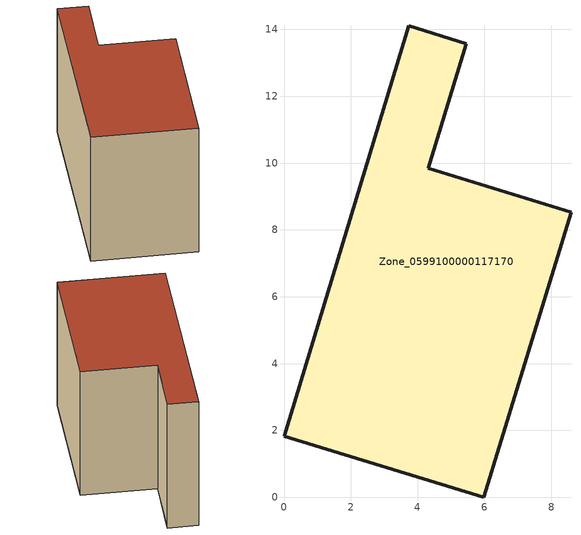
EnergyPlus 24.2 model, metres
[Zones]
Zone_0599100000117170
 floor ground (C_G): 0,1.83 3.74,14.11 5.46,13.58 4.31,9.85 8.59,8.53 5.98,0 z0
 wall outside (C_F): 3.74,14.11 0,1.83 5.98,0 8.59,8.53 4.31,9.85 5.46,13.58 3.74,14.11 z0:8.7
 roof outside (C_R): 0,1.83 5.98,0 8.59,8.53 4.31,9.85 5.46,13.58 3.74,14.11 z8.7
[BUILDING]
Pand.0599100000117170: North Axis=0; Terrain=City; Loads Convergence Tolerance Value=0.04; Temperature Convergence Tolerance Value=0.4; Solar Distribution=FullExterior; Maximum Number of Warmup Days=25; Minimum Number of Warmup Days=1
[Site:Location]
Rotterdam.The.Hague.AP_ZH_NLD Design_Conditions: Latitude=51.96; Longitude=4.45; Time Zone=1; Elevation=-4.5
[SITE:GROUNDTEMPERATURE:BUILDINGSURFACE]
18, 18, 18, 18, 18, 18, 18, 18, 18, 18, 18, 18
[MATERIAL] Thermal Absorptance=0.9; Solar Absorptance=0.7; Visible Absorptance=0.7
Name | Roughness | Thickness | Conductivity | Density | Specific Heat
G.TC.1975-1991 | MediumSmooth | 0.15 | 0.288461 | 540 | 1210
F.TC.1975-1991 | Rough | 0.3 | 0.230769 | 1920 | 840
R.TC.1975-1991 | MediumRough | 0.2 | 0.153846 | 1500 | 1000
[CONSTRUCTION]
C_G: G.TC.1975-1991
C_F: F.TC.1975-1991
C_R: R.TC.1975-1991
[ZONE]
Zone_0599100000117170: Type=1; Multiplier=1; Ceiling Height=Autocalculate; Volume=Autocalculate; Floor Area=autocalculate; Part of Total Floor Area=Yes
[ZONEINFILTRATION:DESIGNFLOWRATE]
Infil_Zone_0599100000117170: Zone or ZoneList or Space or SpaceList=Zone_0599100000117170; Schedule=AlwaysOn; Design Flow Rate Calculation Method=Flow/Area; Flow Rate per Floor Area=0.003; Constant Term Coefficient=1; Temperature Term Coefficient=0; Velocity Term Coefficient=0; Velocity Squared Term Coefficient=0
[HVACTEMPLATE:ZONE:IDEALLOADSAIRSYSTEM]
Zone_0599100000117170: Maximum Heating Supply Air Temperature=50; Minimum Cooling Supply Air Temperature=13; Maximum Heating Supply Air Humidity Ratio=0.0156; Minimum Cooling Supply Air Humidity Ratio=0.0077; Heating Limit=NoLimit; Cooling Limit=NoLimit; Dehumidification Control Type=ConstantSensibleHeatRatio; Cooling Sensible Heat Ratio=0.7; Dehumidification Setpoint=60; Humidification Control Type=None; Humidification Setpoint=30; Outdoor Air Method=None; Outdoor Air Flow Rate per Person=0.00944; Outdoor Air Flow Rate per Zone Floor Area=0; Outdoor Air Flow Rate per Zone=0; Demand Controlled Ventilation Type=None; Outdoor Air Economizer Type=NoEconomizer; Heat Recovery Type=None; Sensible Heat Recovery Effectiveness=0.7; Latent Heat Recovery Effectiveness=0.65
[ZONECONTROL:THERMOSTAT]
ThermostatControl_Zone_0599100000117170: Zone or ZoneList=Zone_0599100000117170; Control Type Schedule=DualSetpointControlType; Control 1=Thermostat_Zone_0599100000117170; Temperature Difference Between Cutout And Setpoint=0
[THERMOSTATSETPOINT:DUALSETPOINT]
Thermostat_Zone_0599100000117170: Heating Setpoint Temperature Schedule=HeatingSetpoint_Zone_0599100000117170; Cooling Setpoint Temperature Schedule=CoolingSetpoint_Zone_0599100000117170
[SCHEDULE:COMPACT]
HeatingSetpoint_Zone_0599100000117170: Through: 12/31, For: AllDays, Until: 24:00, 21
CoolingSetpoint_Zone_0599100000117170: Through: 12/31, For: AllDays, Until: 24:00, 24
DualSetpointControlType: Through: 12/31, For: AllDays, Until: 24:00, 4
AlwaysOn: Through: 12/31, For: AllDays, Until: 24:00, 1
